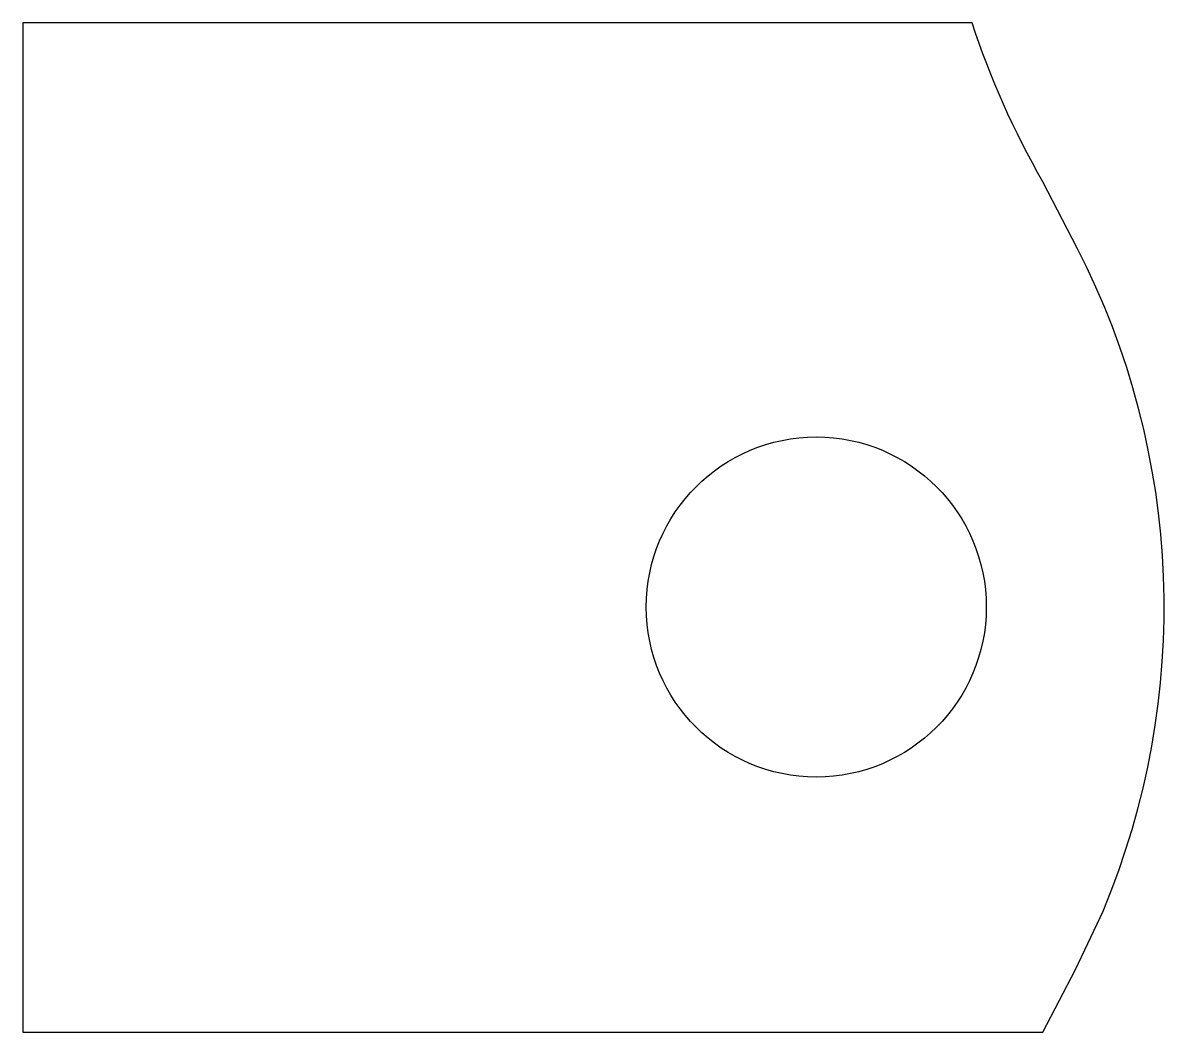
# Model space of a CAD drawing. Header units: millimetres. Extents: x 43.5 to 53.6, y -30 to -21.1.
import ezdxf

# ---------------------------------------------------------------- set-up
doc = ezdxf.new("R2010")
doc.units = ezdxf.units.MM
doc.layers.get('0').update_dxf_attribs({"linetype": 'CONTINUOUS'})

msp = doc.modelspace()

# ---------------------------------------------------------------- linework, layer by layer
msp.add_lwpolyline([(43.5, -30), (52.5, -30), (52.787, -29.4487), (53.0297, -28.9314, 0.221695), (52.802, -23.0835), (52.5, -22.5, -0.0511095), (51.8751, -21.0974), (43.5, -21.0974)], format="xyb", close=True)
msp.add_circle((50.5, -26.25), 1.5)

doc.saveas('drawing.dxf')
